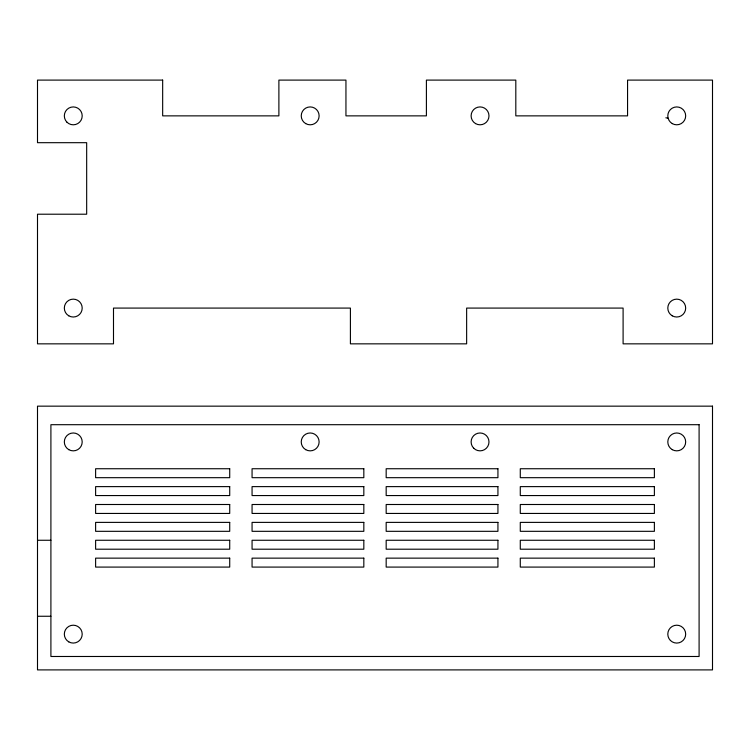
<?xml version="1.0" encoding="UTF-8"?>
<svg xmlns="http://www.w3.org/2000/svg" width="750" height="750" viewBox="0 0 750 750"><rect width="100%" height="100%" fill="white"/><g stroke="black" fill="none" stroke-linecap="round" stroke-linejoin="round"><path stroke-width="1.12" d="M37.5 540.262L50.906 540.262M37.5 616.256L50.906 616.256M665.85 117.797L668.1 118.181M162.666 80.1L37.5 80.1L37.5 142.688L86.672 142.688L86.672 214.209L37.5 214.209L37.5 343.847L113.494 343.847L113.494 308.081L350.409 308.081L350.409 343.847L466.641 343.847L466.641 308.081L623.1 308.081L623.1 343.847L712.5 343.847L712.5 80.1L627.562 80.1L627.562 115.866L515.812 115.866L515.812 80.1L426.403 80.1L426.403 115.866L345.947 115.866L345.947 80.1L278.888 80.1L278.888 115.866L162.666 115.866L162.666 80.1M712.5 406.153L37.5 406.153L37.5 669.9L712.5 669.9L712.5 406.153M699.094 424.697L50.906 424.697L50.906 656.484L699.094 656.484L699.094 424.697M229.716 468.741L95.616 468.741L95.616 477.684L229.716 477.684L229.716 468.741M363.825 468.741L252.066 468.741L252.066 477.684L363.825 477.684L363.825 468.741M497.934 468.741L386.175 468.741L386.175 477.684L497.934 477.684L497.934 468.741M654.384 468.741L520.284 468.741L520.284 477.684L654.384 477.684L654.384 468.741M229.716 486.619L95.616 486.619L95.616 495.562L229.716 495.562L229.716 486.619M363.825 486.619L252.066 486.619L252.066 495.562L363.825 495.562L363.825 486.619M497.934 486.619L386.175 486.619L386.175 495.562L497.934 495.562L497.934 486.619M654.384 486.619L520.284 486.619L520.284 495.562L654.384 495.562L654.384 486.619M229.716 504.497L95.616 504.497L95.616 513.441L229.716 513.441L229.716 504.497M363.825 504.497L252.066 504.497L252.066 513.441L363.825 513.441L363.825 504.497M497.934 504.497L386.175 504.497L386.175 513.441L497.934 513.441L497.934 504.497M654.384 504.497L520.284 504.497L520.284 513.441L654.384 513.441L654.384 504.497M229.716 522.384L95.616 522.384L95.616 531.319L229.716 531.319L229.716 522.384M363.825 522.384L252.066 522.384L252.066 531.319L363.825 531.319L363.825 522.384M497.934 522.384L386.175 522.384L386.175 531.319L497.934 531.319L497.934 522.384M654.384 522.384L520.284 522.384L520.284 531.319L654.384 531.319L654.384 522.384M229.716 540.262L95.616 540.262L95.616 549.206L229.716 549.206L229.716 540.262M363.825 540.262L252.066 540.262L252.066 549.206L363.825 549.206L363.825 540.262M497.934 540.262L386.175 540.262L386.175 549.206L497.934 549.206L497.934 540.262M654.384 540.262L520.284 540.262L520.284 549.206L654.384 549.206L654.384 540.262M229.716 558.141L95.616 558.141L95.616 567.084L229.716 567.084L229.716 558.141M363.825 558.141L252.066 558.141L252.066 567.084L363.825 567.084L363.825 558.141M497.934 558.141L386.175 558.141L386.175 567.084L497.934 567.084L497.934 558.141M654.384 558.141L520.284 558.141L520.284 567.084L654.384 567.084L654.384 558.141M672.272 449.662A8.944 8.944 0 0 0 685.678 441.919A8.944 8.944 0 0 0 672.272 434.175A8.944 8.944 0 0 0 672.272 449.662M670.416 640.462A8.944 8.944 0 0 0 685.378 636.45A8.944 8.944 0 0 0 674.428 625.5A8.944 8.944 0 0 0 670.416 640.462M68.794 641.878A8.944 8.944 0 0 0 82.2 634.134A8.944 8.944 0 0 0 68.794 626.391A8.944 8.944 0 0 0 68.794 641.878M473.728 448.238A8.944 8.944 0 0 0 488.681 444.234A8.944 8.944 0 0 0 477.731 433.284A8.944 8.944 0 0 0 473.728 448.238M305.709 449.662A8.944 8.944 0 0 0 319.125 441.919A8.944 8.944 0 0 0 305.709 434.175A8.944 8.944 0 0 0 305.709 449.662M68.794 449.662A8.944 8.944 0 0 0 82.2 441.919A8.944 8.944 0 0 0 68.794 434.175A8.944 8.944 0 0 0 68.794 449.662M475.575 123.609A8.944 8.944 0 0 0 488.991 115.866A8.944 8.944 0 0 0 475.575 108.122A8.944 8.944 0 0 0 475.575 123.609M68.794 315.825A8.944 8.944 0 0 0 82.2 308.081A8.944 8.944 0 0 0 68.794 300.338A8.944 8.944 0 0 0 68.794 315.825M672.272 315.825A8.944 8.944 0 0 0 685.678 308.081A8.944 8.944 0 0 0 672.272 300.338A8.944 8.944 0 0 0 672.272 315.825M66.938 122.184A8.944 8.944 0 0 0 81.9 118.181A8.944 8.944 0 0 0 70.95 107.231A8.944 8.944 0 0 0 66.938 122.184M305.709 123.609A8.944 8.944 0 0 0 319.125 115.866A8.944 8.944 0 0 0 305.709 108.122A8.944 8.944 0 0 0 305.709 123.609M672.272 123.609A8.944 8.944 0 0 0 685.678 115.866A8.944 8.944 0 0 0 672.272 108.122A8.944 8.944 0 0 0 672.272 123.609"/></g></svg>
